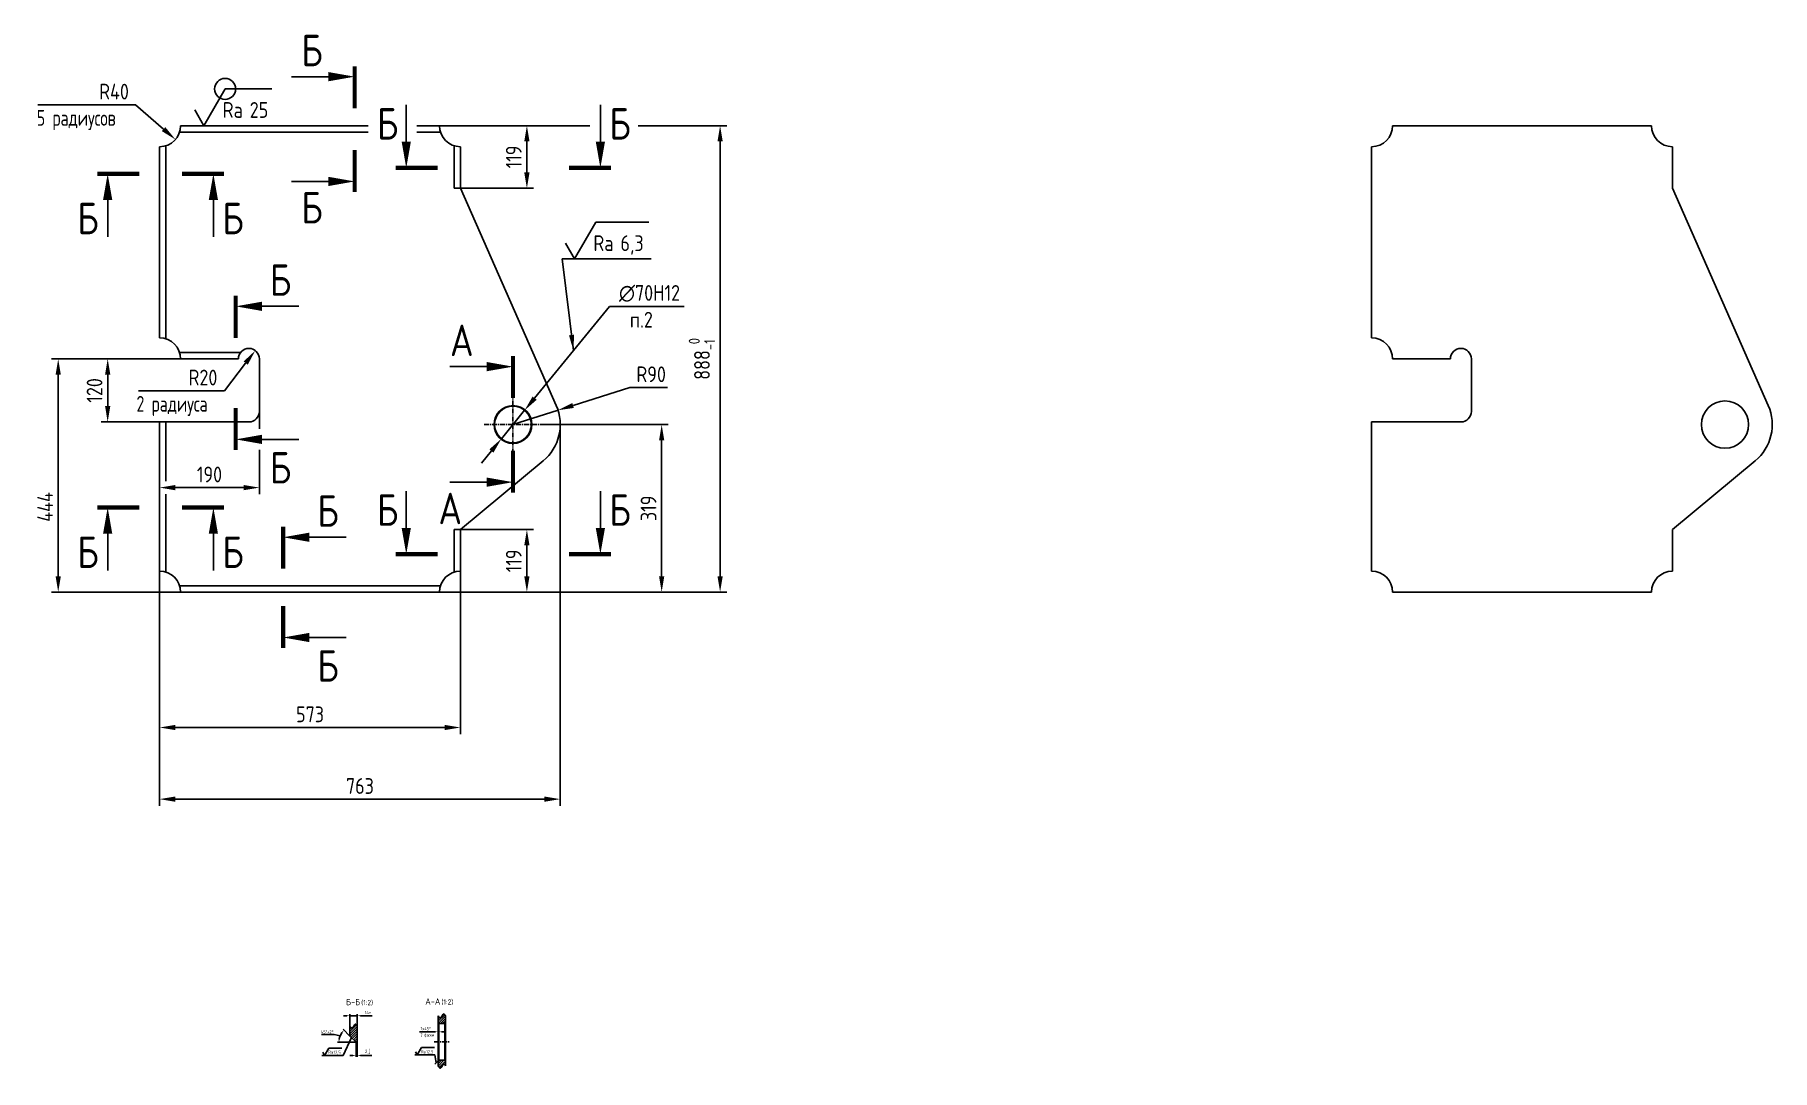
# Model space of a CAD drawing. Header units: millimetres. Extents: x 4953 to 8263, y 662 to 2633.
import ezdxf
from ezdxf.enums import TextEntityAlignment as Align

# ---------------------------------------------------------------- set-up
doc = ezdxf.new("R2010")
doc.units = ezdxf.units.MM
doc.header["$LTSCALE"] = 0.3
doc.linetypes.add('CENTER', pattern=[50.8, 31.75, -6.35, 6.35, -6.35])
for name, color, linetype in [('Bord', 1, 'Continuous'), ('Cen', 5, 'CENTER'), ('Cont', 6, 'Continuous'), ('Dim', 7, 'Continuous'), ('Hatch', 2, 'Continuous'), ('Text', 3, 'Continuous'), ('Textb', 6, 'Continuous')]:
    doc.layers.add(name, color=color, linetype=linetype)
doc.styles.add('Style1', font='romans.shx', dxfattribs={"width": 0.8})
doc.dimstyles.new('Anqular-2', dxfattribs={"dimscale": 2, "dimtxt": 3, "dimasz": 3, "dimexe": 1.25, "dimexo": 0, "dimgap": 1, "dimtad": 2, "dimtoh": 1, "dimdec": 3, "dimtxsty": 'Style1', "dimcen": 2.5, "dimclrt": 3, "dimadec": 0, "dimazin": 0, "dimtfac": 1, "dimtdec": 3, "dimtmove": 1, "dimatfit": 3, "dimfxl": 1, "dimarcsym": 0})
doc.dimstyles.new('DIA10', dxfattribs={"dimscale": 10, "dimtxt": 3, "dimasz": 3, "dimexe": 0.18, "dimexo": 0.0625, "dimgap": 1, "dimtad": 1, "dimtih": 1, "dimtoh": 1, "dimdec": 0, "dimdsep": 46, "dimtxsty": 'Style1', "dimcen": 0, "dimclrt": 3, "dimadec": 0, "dimazin": 0, "dimtfac": 1, "dimtdec": 0, "dimtmove": 0, "dimatfit": 3, "dimfxl": 1, "dimtolj": 1, "dimarcsym": 0})
doc.dimstyles.new('Lin_10', dxfattribs={"dimscale": 10, "dimtxt": 3, "dimasz": 3, "dimexe": 1.25, "dimexo": 0, "dimgap": 1, "dimtad": 1, "dimdec": 1, "dimtxsty": 'Style1', "dimcen": 2.5, "dimclrt": 3, "dimadec": 0, "dimazin": 0, "dimtfac": 1, "dimtdec": 1, "dimtmove": 0, "dimatfit": 3, "dimldrblk": 'DOT', "dimfxl": 1, "dimarcsym": 0})
doc.dimstyles.new('LIN_2', dxfattribs={"dimscale": 2, "dimtxt": 3, "dimasz": 3, "dimexe": 1.5, "dimexo": 0, "dimgap": 1.48, "dimtad": 1, "dimdec": 4, "dimrnd": 1, "dimdsep": 46, "dimtxsty": 'Style1', "dimcen": 0, "dimdle": 2, "dimclrd": 256, "dimclrt": 3, "dimadec": 0, "dimazin": 0, "dimtfac": 0.666667, "dimtdec": 4, "dimtmove": 0, "dimatfit": 3, "dimfxl": 1, "dimtvp": 0.833333, "dimtolj": 1, "dimtzin": 0, "dimarcsym": 0})
doc.dimstyles.new('Rad-10', dxfattribs={"dimscale": 10, "dimtxt": 3, "dimasz": 3, "dimexe": 1.25, "dimexo": 0, "dimgap": 1, "dimtad": 1, "dimtoh": 1, "dimdec": 3, "dimtxsty": 'Style1', "dimcen": 2.5, "dimclrt": 3, "dimadec": 0, "dimazin": 0, "dimtfac": 1, "dimtdec": 3, "dimtmove": 1, "dimatfit": 1, "dimfxl": 1, "dimarcsym": 0})
pattern_1 = [(45, (31.9404, 0), (-2.245064, 2.245064), [])]

# ---------------------------------------------------------------- blocks, each defined once
blk = doc.blocks.new('*D18')
at = {"layer": 'Defpoints', "color": 0, "transparency": 16777216}
for p in [(5954.2, 1891.3), (5191.2, 1612.3), (5954.2, 1178.1)]:
    blk.add_point(p, dxfattribs=at)
at = {"layer": 'Dim', "color": 0, "lineweight": -2, "transparency": 16777216}
for p, q in [((5954.2, 1891.3), (5954.2, 1165.6)), ((5191.2, 1612.3), (5191.2, 1165.6)), ((5221.2, 1178.1), (5924.2, 1178.1))]:
    blk.add_line(p, q, dxfattribs=at)
at = {"layer": 'Dim', "color": 0, "transparency": 16777216}
for points in [[(5221.2, 1183.1), (5221.2, 1173.1), (5191.2, 1178.1)], [(5924.2, 1183.1), (5924.2, 1173.1), (5954.2, 1178.1)]]:
    blk.add_solid(points, dxfattribs=at)
at = {"layer": 'Dim', "color": 3, "transparency": 16777216, "insert": (5572.7, 1203.1), "char_height": 30, "attachment_point": 5, "style": 'Style1'}
blk.add_mtext('763', dxfattribs=at)
blk = doc.blocks.new('_Dot')
at = {"color": 0, "linetype": 'ByBlock', "lineweight": -2}
blk.add_line((-0.5, 0), (-1, 0), dxfattribs=at)
at = {"color": 0, "linetype": 'ByBlock', "const_width": 0.5}
blk.add_lwpolyline([(-0.25, 0, 1), (0.25, 0, 1)], format="xyb", close=True, dxfattribs=at)
blk = doc.blocks.new('*D19')
at = {"layer": 'Defpoints', "color": 0, "transparency": 16777216}
for p in [(6102.9, 2460.3), (6258.7, 2460.3), (5724.2, 1572.3)]:
    blk.add_point(p, dxfattribs=at)
at = {"layer": 'Dim', "color": 0, "lineweight": -2, "transparency": 16777216}
for p, q in [((6102.9, 2460.3), (6271.2, 2460.3)), ((6258.7, 1602.3), (6258.7, 2430.3)), ((5724.2, 1572.3), (6271.2, 1572.3))]:
    blk.add_line(p, q, dxfattribs=at)
at = {"layer": 'Dim', "color": 0, "transparency": 16777216}
for points in [[(6253.7, 2430.3), (6263.7, 2430.3), (6258.7, 2460.3)], [(6253.7, 1602.3), (6263.7, 1602.3), (6258.7, 1572.3)]]:
    blk.add_solid(points, dxfattribs=at)
at = {"layer": 'Dim', "color": 3, "transparency": 16777216, "insert": (6224.2, 2016.3), "char_height": 30, "attachment_point": 5, "rotation": 90, "style": 'Style1'}
blk.add_mtext('\\A1;888{\\H0.7x;\\S 0^ -1;}', dxfattribs=at)
blk = doc.blocks.new('*D20')
at = {"layer": 'Defpoints', "color": 0, "transparency": 16777216}
for p in [(4998.1, 2016.3), (5231.2, 2016.3), (5231.2, 1572.3)]:
    blk.add_point(p, dxfattribs=at)
at = {"layer": 'Dim', "color": 0, "lineweight": -2, "transparency": 16777216}
for p, q in [((5231.2, 2016.3), (4985.6, 2016.3)), ((4998.1, 1602.3), (4998.1, 1986.3)), ((5231.2, 1572.3), (4985.6, 1572.3))]:
    blk.add_line(p, q, dxfattribs=at)
at = {"layer": 'Dim', "color": 0, "transparency": 16777216}
for points in [[(4993.1, 1986.3), (5003.1, 1986.3), (4998.1, 2016.3)], [(4993.1, 1602.3), (5003.1, 1602.3), (4998.1, 1572.3)]]:
    blk.add_solid(points, dxfattribs=at)
at = {"layer": 'Dim', "color": 3, "transparency": 16777216, "insert": (4973.1, 1734.3), "char_height": 30, "attachment_point": 5, "rotation": 90, "style": 'Style1'}
blk.add_mtext('444', dxfattribs=at)
blk = doc.blocks.new('*D21')
at = {"layer": 'Defpoints', "color": 0, "transparency": 16777216}
for p in [(5092.3, 2016.3), (5231.2, 2016.3), (5191.2, 1896.3)]:
    blk.add_point(p, dxfattribs=at)
at = {"layer": 'Dim', "color": 0, "lineweight": -2, "transparency": 16777216}
for p, q in [((5231.2, 2016.3), (5079.8, 2016.3)), ((5092.3, 1926.3), (5092.3, 1986.3)), ((5191.2, 1896.3), (5079.8, 1896.3))]:
    blk.add_line(p, q, dxfattribs=at)
at = {"layer": 'Dim', "color": 0, "transparency": 16777216}
for points in [[(5087.3, 1986.3), (5097.3, 1986.3), (5092.3, 2016.3)], [(5087.3, 1926.3), (5097.3, 1926.3), (5092.3, 1896.3)]]:
    blk.add_solid(points, dxfattribs=at)
at = {"layer": 'Dim', "color": 3, "transparency": 16777216, "insert": (5067.3, 1956.3), "char_height": 30, "attachment_point": 5, "rotation": 90, "style": 'Style1'}
blk.add_mtext('120', dxfattribs=at)
blk = doc.blocks.new('*D22')
at = {"layer": 'Defpoints', "color": 0, "transparency": 16777216}
for p in [(5191.2, 1896.3), (5381.2, 1843), (5381.2, 1771.2)]:
    blk.add_point(p, dxfattribs=at)
at = {"layer": 'Dim', "color": 0, "lineweight": -2, "transparency": 16777216}
for p, q in [((5191.2, 1896.3), (5191.2, 1758.7)), ((5381.2, 1843), (5381.2, 1758.7)), ((5221.2, 1771.2), (5351.2, 1771.2))]:
    blk.add_line(p, q, dxfattribs=at)
at = {"layer": 'Dim', "color": 0, "transparency": 16777216}
for points in [[(5221.2, 1776.2), (5221.2, 1766.2), (5191.2, 1771.2)], [(5351.2, 1776.2), (5351.2, 1766.2), (5381.2, 1771.2)]]:
    blk.add_solid(points, dxfattribs=at)
at = {"layer": 'Dim', "color": 3, "transparency": 16777216, "insert": (5286.2, 1796.2), "char_height": 30, "attachment_point": 5, "style": 'Style1'}
blk.add_mtext('190', dxfattribs=at)
blk = doc.blocks.new('A$C6CF913E7')
at = {"layer": 'Text'}
blk.add_circle((0, 0), 2, dxfattribs=at)
blk = doc.blocks.new('sherISO_07')
at = {"layer": 'Text'}
blk.add_line((4.04, 7), (12.93, 7), dxfattribs=at)
blk.add_lwpolyline([(-1.73, 3), (0, 0), (4.04, 7)], dxfattribs=at)
blk.add_blockref('A$C6CF913E7', (4.04, 7))
at = {"layer": 'Text', "style": 'Style1', "width": 0.8}
blk.add_text('Ra', height=3, dxfattribs=at).set_placement((3.58, 1.5))
blk.add_attdef('25', (8.73, 1.5), '', height=3, dxfattribs=at)
blk = doc.blocks.new('*D23')
at = {"layer": 'Defpoints', "color": 0, "transparency": 16777216}
for p in [(5191.2, 2460.3), (5221.4, 2434)]:
    blk.add_point(p, dxfattribs=at)
at = {"layer": 'Dim', "color": 0, "lineweight": -2, "transparency": 16777216}
for p, q in [((5073.6, 2500.2), (5145.3, 2500.2)), ((5145.3, 2500.2), (5198.8, 2453.7))]:
    blk.add_line(p, q, dxfattribs=at)
at = {"layer": 'Dim', "color": 0, "transparency": 16777216}
blk.add_solid([(5202.1, 2457.5), (5195.5, 2449.9), (5221.4, 2434)], dxfattribs=at)
at = {"layer": 'Dim', "color": 3, "transparency": 16777216, "insert": (5104.4, 2525.2), "char_height": 30, "attachment_point": 5, "style": 'Style1'}
blk.add_mtext('R40', dxfattribs=at)
blk = doc.blocks.new('*D24')
at = {"layer": 'Defpoints', "color": 0, "transparency": 16777216}
for p in [(5373.4, 2032.1), (5361.2, 2016.3)]:
    blk.add_point(p, dxfattribs=at)
at = {"layer": 'Dim', "color": 0, "lineweight": -2, "transparency": 16777216}
for p, q in [((5314.7, 1955.8), (5355.1, 2008.3)), ((5242.9, 1955.8), (5314.7, 1955.8))]:
    blk.add_line(p, q, dxfattribs=at)
at = {"layer": 'Dim', "color": 0, "transparency": 16777216}
blk.add_solid([(5351.2, 2011.4), (5359.1, 2005.3), (5373.4, 2032.1)], dxfattribs=at)
at = {"layer": 'Dim', "color": 3, "transparency": 16777216, "insert": (5273.8, 1980.8), "char_height": 30, "attachment_point": 5, "style": 'Style1'}
blk.add_mtext('R20', dxfattribs=at)
blk = doc.blocks.new('*D25')
at = {"layer": 'Defpoints', "color": 0, "transparency": 16777216}
for p in [(5191.2, 1612.3), (5764.2, 1612.3), (5764.2, 1314.5)]:
    blk.add_point(p, dxfattribs=at)
at = {"layer": 'Dim', "color": 0, "lineweight": -2, "transparency": 16777216}
for p, q in [((5191.2, 1612.3), (5191.2, 1302)), ((5764.2, 1612.3), (5764.2, 1302)), ((5221.2, 1314.5), (5734.2, 1314.5))]:
    blk.add_line(p, q, dxfattribs=at)
at = {"layer": 'Dim', "color": 0, "transparency": 16777216}
for points in [[(5221.2, 1319.5), (5221.2, 1309.5), (5191.2, 1314.5)], [(5734.2, 1319.5), (5734.2, 1309.5), (5764.2, 1314.5)]]:
    blk.add_solid(points, dxfattribs=at)
at = {"layer": 'Dim', "color": 3, "transparency": 16777216, "insert": (5477.7, 1339.5), "char_height": 30, "attachment_point": 5, "style": 'Style1'}
blk.add_mtext('573', dxfattribs=at)
blk = doc.blocks.new('*D26')
at = {"layer": 'Defpoints', "color": 0, "transparency": 16777216}
for p in [(5919.2, 1891.3), (5724.2, 1572.3), (6147.4, 1572.3)]:
    blk.add_point(p, dxfattribs=at)
at = {"layer": 'Dim', "color": 0, "lineweight": -2, "transparency": 16777216}
for p, q in [((5919.2, 1891.3), (6159.9, 1891.3)), ((6147.4, 1861.3), (6147.4, 1602.3)), ((5724.2, 1572.3), (6159.9, 1572.3))]:
    blk.add_line(p, q, dxfattribs=at)
at = {"layer": 'Dim', "color": 0, "transparency": 16777216}
for points in [[(6142.4, 1861.3), (6152.4, 1861.3), (6147.4, 1891.3)], [(6142.4, 1602.3), (6152.4, 1602.3), (6147.4, 1572.3)]]:
    blk.add_solid(points, dxfattribs=at)
at = {"layer": 'Dim', "color": 3, "transparency": 16777216, "insert": (6122.4, 1731.8), "char_height": 30, "attachment_point": 5, "rotation": 90, "style": 'Style1'}
blk.add_mtext('319', dxfattribs=at)
blk = doc.blocks.new('*D27')
at = {"layer": 'Defpoints', "color": 0, "transparency": 16777216}
for p in [(5764.2, 1691.3), (5890.7, 1691.3), (5724.2, 1572.3)]:
    blk.add_point(p, dxfattribs=at)
at = {"layer": 'Dim', "color": 0, "lineweight": -2, "transparency": 16777216}
for p, q in [((5764.2, 1691.3), (5903.2, 1691.3)), ((5890.7, 1602.3), (5890.7, 1661.3)), ((5724.2, 1572.3), (5903.2, 1572.3))]:
    blk.add_line(p, q, dxfattribs=at)
at = {"layer": 'Dim', "color": 0, "transparency": 16777216}
for points in [[(5885.7, 1661.3), (5895.7, 1661.3), (5890.7, 1691.3)], [(5885.7, 1602.3), (5895.7, 1602.3), (5890.7, 1572.3)]]:
    blk.add_solid(points, dxfattribs=at)
at = {"layer": 'Dim', "color": 3, "transparency": 16777216, "insert": (5865.7, 1631.8), "char_height": 30, "attachment_point": 5, "rotation": 90, "style": 'Style1'}
blk.add_mtext('119', dxfattribs=at)
blk = doc.blocks.new('*D28')
at = {"layer": 'Defpoints', "color": 0, "transparency": 16777216}
for p in [(5724.2, 2460.3), (5890.7, 2460.3), (5764.2, 2341.3)]:
    blk.add_point(p, dxfattribs=at)
at = {"layer": 'Dim', "color": 0, "lineweight": -2, "transparency": 16777216}
for p, q in [((5724.2, 2460.3), (5903.2, 2460.3)), ((5890.7, 2371.3), (5890.7, 2430.3)), ((5764.2, 2341.3), (5903.2, 2341.3))]:
    blk.add_line(p, q, dxfattribs=at)
at = {"layer": 'Dim', "color": 0, "transparency": 16777216}
for points in [[(5885.7, 2430.3), (5895.7, 2430.3), (5890.7, 2460.3)], [(5885.7, 2371.3), (5895.7, 2371.3), (5890.7, 2341.3)]]:
    blk.add_solid(points, dxfattribs=at)
at = {"layer": 'Dim', "color": 3, "transparency": 16777216, "insert": (5865.7, 2400.8), "char_height": 30, "attachment_point": 5, "rotation": 90, "style": 'Style1'}
blk.add_mtext('119', dxfattribs=at)
blk = doc.blocks.new('razrez06')
at = {"layer": 'Text', "const_width": 0.8}
blk.add_lwpolyline([(2, 0), (-6, 0)], dxfattribs=at)
at = {"layer": 'Text'}
blk.add_lwpolyline([(0, 0, 0, 1.76, 0), (0, -5, 1.76, 1.76, 0)], format="xyseb", dxfattribs=at)
blk.add_lwpolyline([(0, -12), (0, -5)], dxfattribs=at)
at = {"layer": 'Textb', "style": 'Style1', "width": 0.8}
blk.add_attdef('А', (1.7, -11.5), '', height=6, dxfattribs=at)
blk = doc.blocks.new('RAZREZ05')
at = {"layer": 'Text', "const_width": 0.8}
blk.add_lwpolyline([(-2, 0), (6, 0)], dxfattribs=at)
at = {"layer": 'Text'}
blk.add_lwpolyline([(0, 0, 0, 1.76, 0), (0, -5, 1.76, 1.76, 0)], format="xyseb", dxfattribs=at)
blk.add_lwpolyline([(0, -12), (0, -5)], dxfattribs=at)
at = {"layer": 'Textb', "style": 'Style1', "width": 0.8}
blk.add_attdef('А', text='', height=6, dxfattribs=at).set_placement((-1.7, -11.5, 39), align=Align.RIGHT)
blk = doc.blocks.new('razrez01')
at = {"layer": 'Text'}
blk.add_lwpolyline([(-12, 0), (-5, 0)], dxfattribs=at)
blk.add_lwpolyline([(0, 0, 0, 1.76, 0), (-5, 0, 1.76, 1.76, 0)], format="xyseb", dxfattribs=at)
at = {"layer": 'Text', "const_width": 0.8}
blk.add_lwpolyline([(0, 2), (0, -6)], dxfattribs=at)
at = {"layer": 'Textb', "style": 'Style1', "width": 0.8}
blk.add_attdef('A', (-10.16, 2), '', height=6, dxfattribs=at)
blk = doc.blocks.new('razrez02')
at = {"layer": 'Text', "const_width": 0.8}
blk.add_lwpolyline([(0, 6), (0, -2)], dxfattribs=at)
at = {"layer": 'Text'}
blk.add_lwpolyline([(-12, 0), (-5, 0)], dxfattribs=at)
blk.add_lwpolyline([(0, 0, 0, 1.76, 0), (-5, 0, 1.76, 1.76, 0)], format="xyseb", dxfattribs=at)
at = {"layer": 'Textb', "style": 'Style1', "width": 0.8}
blk.add_attdef('А', (-10.16, -8), '', height=6, dxfattribs=at)
blk = doc.blocks.new('razrez07')
at = {"layer": 'Text'}
blk.add_lwpolyline([(0, 12), (0, 5)], dxfattribs=at)
blk.add_lwpolyline([(0, 0, 0, 1.76, 0), (0, 5, 1.76, 1.76, 0)], format="xyseb", dxfattribs=at)
at = {"layer": 'Text', "const_width": 0.8}
blk.add_lwpolyline([(-2, 0), (6, 0)], dxfattribs=at)
at = {"layer": 'Textb', "style": 'Style1', "width": 0.8}
blk.add_attdef('А', (-5.59, 5.4), '', height=6, dxfattribs=at)
blk = doc.blocks.new('razrez08')
at = {"layer": 'Text'}
blk.add_lwpolyline([(0, 12), (0, 5)], dxfattribs=at)
blk.add_lwpolyline([(0, 0, 0, 1.76, 0), (0, 5, 1.76, 1.76, 0)], format="xyseb", dxfattribs=at)
at = {"layer": 'Text', "const_width": 0.8}
blk.add_lwpolyline([(2, 0), (-6, 0)], dxfattribs=at)
at = {"layer": 'Textb', "style": 'Style1', "width": 0.8}
blk.add_attdef('А', (1.7, 5.4), '', height=6, dxfattribs=at)
blk = doc.blocks.new('razrez03')
at = {"layer": 'Text'}
blk.add_lwpolyline([(0, 0, 0, 1.76, 0), (5, 0, 1.76, 1.76, 0)], format="xyseb", dxfattribs=at)
at = {"layer": 'Text', "const_width": 0.8}
blk.add_lwpolyline([(0, 2), (0, -6)], dxfattribs=at)
at = {"layer": 'Text'}
blk.add_lwpolyline([(12, 0), (5, 0)], dxfattribs=at)
at = {"layer": 'Textb', "style": 'Style1', "width": 0.8}
blk.add_attdef('A', (6.5, 2), '', height=6, dxfattribs=at)
blk = doc.blocks.new('razrez04')
at = {"layer": 'Text', "const_width": 0.8}
blk.add_lwpolyline([(0, 6), (0, -2)], dxfattribs=at)
at = {"layer": 'Text'}
blk.add_lwpolyline([(0, 0, 0, 1.76, 0), (5, 0, 1.76, 1.76, 0)], format="xyseb", dxfattribs=at)
blk.add_lwpolyline([(12, 0), (5, 0)], dxfattribs=at)
at = {"layer": 'Textb', "style": 'Style1', "width": 0.8}
blk.add_attdef('A', (6.5, -8.4), '', height=6, dxfattribs=at)
blk = doc.blocks.new('ZNAK02')
at = {"layer": 'Textb', "style": 'Style1', "width": 0.8}
blk.add_attdef('А-А', text='', height=6, dxfattribs=at).set_placement((13.9, -0.1), align=Align.RIGHT)
blk.add_attdef('SC(1)', (14.9, -0.1), '', height=5, dxfattribs=at)
blk = doc.blocks.new('*D34')
at = {"layer": 'Defpoints', "color": 0, "transparency": 16777216}
for p in [(5553.5, 765.7), (5553.5, 746.1), (5567.5, 746.1)]:
    blk.add_point(p, dxfattribs=at)
at = {"layer": 'Dim', "lineweight": -2, "transparency": 16777216}
for p, q in [((5547.5, 765.7), (5541.5, 765.7)), ((5553.5, 765.7), (5567.5, 765.7)), ((5573.5, 765.7), (5596.2, 765.7))]:
    blk.add_line(p, q, dxfattribs=at)
at = {"layer": 'Dim', "color": 0, "lineweight": -2, "transparency": 16777216}
for p, q in [((5553.5, 746.1), (5553.5, 768.7)), ((5567.5, 746.1), (5567.5, 768.7))]:
    blk.add_line(p, q, dxfattribs=at)
at = {"layer": 'Dim', "transparency": 16777216}
for points in [[(5547.5, 766.7), (5547.5, 764.7), (5553.5, 765.7)], [(5573.5, 766.7), (5573.5, 764.7), (5567.5, 765.7)]]:
    blk.add_solid(points, dxfattribs=at)
at = {"layer": 'Dim', "color": 3, "transparency": 16777216, "insert": (5587.9, 771.7), "char_height": 6, "attachment_point": 5, "style": 'Style1'}
blk.add_mtext('\\A1;14*', dxfattribs=at)
blk = doc.blocks.new('*D35')
at = {"layer": 'Defpoints', "color": 0, "transparency": 16777216}
for p in [(5565.5, 715.1), (5567.5, 715.1), (5567.5, 690.2)]:
    blk.add_point(p, dxfattribs=at)
at = {"layer": 'Dim', "color": 0, "lineweight": -2, "transparency": 16777216}
for p, q in [((5565.5, 715.1), (5565.5, 687.2)), ((5567.5, 715.1), (5567.5, 687.2))]:
    blk.add_line(p, q, dxfattribs=at)
at = {"layer": 'Dim', "lineweight": -2, "transparency": 16777216}
for p, q in [((5559.5, 690.2), (5553.5, 690.2)), ((5565.5, 690.2), (5567.5, 690.2)), ((5573.5, 690.2), (5595.6, 690.2))]:
    blk.add_line(p, q, dxfattribs=at)
at = {"layer": 'Dim', "transparency": 16777216}
for points in [[(5559.5, 691.2), (5559.5, 689.2), (5565.5, 690.2)], [(5573.5, 691.2), (5573.5, 689.2), (5567.5, 690.2)]]:
    blk.add_solid(points, dxfattribs=at)
at = {"layer": 'Dim', "color": 3, "transparency": 16777216, "insert": (5587.5, 698), "char_height": 6, "attachment_point": 5, "style": 'Style1'}
blk.add_mtext('\\A1;\\A1;2{\\H0.7x;\\S+1^ -2;}', dxfattribs=at)
blk = doc.blocks.new('*D36')
at = {"layer": 'Defpoints', "color": 0, "transparency": 16777216}
for p in [(5537.1, 731.5), (5553.5, 727.1), (5565.5, 715.1), (5565.5, 715.1), (5567.5, 715.1)]:
    blk.add_point(p, dxfattribs=at)
at = {"layer": 'Dim', "color": 0, "lineweight": -2, "transparency": 16777216}
for p, q in [((5523.5, 730), (5499.3, 730)), ((5535.2, 727.7), (5523.5, 730)), ((5553.5, 727.1), (5540.6, 740.1)), ((5565.5, 715.1), (5530.2, 715.1))]:
    blk.add_line(p, q, dxfattribs=at)
blk.add_arc((5565.5, 715.1), 32.8, 145.5008, 169.4992, dxfattribs=at)
at = {"layer": 'Dim', "color": 0, "transparency": 16777216}
for points in [[(5537.7, 734.3), (5539.3, 733.1), (5542.3, 738.3)], [(5534.3, 721), (5532.3, 721.2), (5532.7, 715.1)]]:
    blk.add_solid(points, dxfattribs=at)
at = {"layer": 'Dim', "color": 3, "transparency": 16777216, "insert": (5510.4, 735), "char_height": 6, "attachment_point": 5, "style": 'Style1'}
blk.add_mtext('\\A1;45°+2%%d', dxfattribs=at)
blk = doc.blocks.new('sherISO_01')
at = {"layer": 'Text'}
blk.add_line((4, 7), (16.4, 7), dxfattribs=at)
blk.add_lwpolyline([(-1.7, 3), (0, 0), (4, 7)], dxfattribs=at)
at = {"layer": 'Text', "style": 'Style1', "width": 0.8}
blk.add_text('Ra', height=3, dxfattribs=at).set_placement((3.6, 1.5))
blk.add_attdef('12,5', (8.7, 1.5), '', height=3, dxfattribs=at)
blk = doc.blocks.new('*D37')
at = {"layer": 'Defpoints', "color": 0, "transparency": 16777216}
for p in [(5864.2, 1891.3), (5950, 1918.6)]:
    blk.add_point(p, dxfattribs=at)
at = {"layer": 'Dim', "color": 0, "lineweight": -2, "transparency": 16777216}
for p, q in [((6086.6, 1962), (5978.6, 1927.6)), ((6158.3, 1962), (6086.6, 1962)), ((5864.2, 1891.3), (5950, 1918.6))]:
    blk.add_line(p, q, dxfattribs=at)
at = {"layer": 'Dim', "color": 0, "transparency": 16777216}
blk.add_solid([(5977.1, 1932.4), (5980.1, 1922.9), (5950, 1918.6)], dxfattribs=at)
at = {"layer": 'Dim', "color": 3, "transparency": 16777216, "insert": (6127.4, 1987), "char_height": 30, "attachment_point": 5, "style": 'Style1'}
blk.add_mtext('\\A1;R90', dxfattribs=at)
blk = doc.blocks.new('*D40')
at = {"layer": 'Defpoints', "color": 0, "transparency": 16777216}
for p in [(5886.4, 1918.4), (5842.1, 1864.2)]:
    blk.add_point(p, dxfattribs=at)
at = {"layer": 'Dim', "color": 0, "linetype": 'ByBlock', "lineweight": -2, "transparency": 16777216}
for p, q in [((6048, 2115.9), (5905.4, 1941.6)), ((6190, 2115.9), (6048, 2115.9)), ((5842.1, 1864.2), (5886.4, 1918.4)), ((5823.1, 1841), (5804.1, 1817.7))]:
    blk.add_line(p, q, dxfattribs=at)
at = {"layer": 'Dim', "color": 0, "transparency": 16777216}
for points in [[(5901.5, 1944.7), (5909.3, 1938.4), (5886.4, 1918.4)], [(5819.2, 1844.1), (5827, 1837.8), (5842.1, 1864.2)]]:
    blk.add_solid(points, dxfattribs=at)
at = {"layer": 'Dim', "color": 3, "transparency": 16777216, "insert": (6124.3, 2140.9), "char_height": 30, "attachment_point": 5, "style": 'Style1'}
blk.add_mtext('\\A1;∅70H12', dxfattribs=at)
blk = doc.blocks.new('sherISO_03')
at = {"layer": 'Text'}
blk.add_line((4.04, 7), (14.12, 7), dxfattribs=at)
blk.add_lwpolyline([(-1.73, 3), (0, 0), (4.04, 7)], dxfattribs=at)
at = {"layer": 'Text', "style": 'Style1', "width": 0.8}
blk.add_text('Ra', height=3, dxfattribs=at).set_placement((3.58, 1.5))
blk.add_attdef('6,3', (8.73, 1.5), '', height=3, dxfattribs=at)
blk = doc.blocks.new('*D41')
at = {"layer": 'Defpoints', "color": 0, "transparency": 16777216}
for p in [(5721.7, 729.7), (5722.7, 735.1), (5722.7, 730.1)]:
    blk.add_point(p, dxfattribs=at)
at = {"layer": 'Dim', "lineweight": -2, "transparency": 16777216}
for p, q in [((5715.7, 735.1), (5686.4, 735.1)), ((5722.7, 735.1), (5721.7, 735.1)), ((5728.7, 735.1), (5734.7, 735.1))]:
    blk.add_line(p, q, dxfattribs=at)
at = {"layer": 'Dim', "color": 0, "lineweight": -2, "transparency": 16777216}
for p, q in [((5721.7, 729.7), (5721.7, 738.1)), ((5722.7, 730.1), (5722.7, 738.1))]:
    blk.add_line(p, q, dxfattribs=at)
at = {"layer": 'Dim', "transparency": 16777216}
for points in [[(5715.7, 736.1), (5715.7, 734.1), (5721.7, 735.1)], [(5728.7, 736.1), (5728.7, 734.1), (5722.7, 735.1)]]:
    blk.add_solid(points, dxfattribs=at)
at = {"layer": 'Dim', "color": 3, "transparency": 16777216, "insert": (5698.1, 741.1), "char_height": 6, "attachment_point": 5, "style": 'Style1'}
blk.add_mtext('\\A1;1x45%%d', dxfattribs=at)

msp = doc.modelspace()

# ---------------------------------------------------------------- hatches: boundary and pattern name
at = {"layer": 'Hatch'}
h = msp.add_hatch(dxfattribs=at)
h.set_pattern_fill('ANSI31', color=256)
h.set_pattern_definition(pattern_1)
edge = h.paths.add_edge_path()
edge.add_spline(control_points=[(5735.73891, 765.549), (5734.49257, 767.38375), (5730.82478, 772.78312), (5727.19595, 757.30929), (5723.24013, 763.28228), (5721.73891, 765.549)], knot_values=[0, 0, 0, 0, 5.1067065881, 15.0282067632, 21.0961211892, 21.0961211892, 21.0961211892, 21.0961211892], degree=3, periodic=0)
edge.add_line((5721.73891, 765.549), (5721.73891, 751.8723))
edge.add_line((5721.73891, 751.8723), (5722.73891, 750.8723))
edge.add_line((5722.73891, 750.8723), (5734.73891, 750.8723))
edge.add_line((5734.73891, 750.8723), (5735.73891, 751.8723))
edge.add_line((5735.73891, 751.8723), (5735.73891, 765.549))
h = msp.add_hatch(dxfattribs=at)
h.set_pattern_fill('ANSI31', color=256)
edge = h.paths.add_edge_path()
edge.add_spline(control_points=[(5567.51864, 746.13275), (5566.27229, 747.9675), (5562.6045, 753.36687), (5558.97568, 737.89304), (5555.01986, 743.86603), (5553.51864, 746.13275)], knot_values=[0, 0, 0, 0, 5.1067065881, 15.0282067632, 21.0961211892, 21.0961211892, 21.0961211892, 21.0961211892], degree=3, periodic=0)
edge.add_line((5553.51864, 746.13275), (5553.51864, 727.12445))
edge.add_line((5553.51864, 727.12445), (5565.51864, 715.12445))
edge.add_line((5565.51864, 715.12445), (5567.51864, 715.12445))
edge.add_line((5567.51864, 715.12445), (5567.51864, 746.13275))
h = msp.add_hatch(dxfattribs=at)
h.set_pattern_fill('ANSI31', color=256)
h.set_pattern_definition(pattern_1)
edge = h.paths.add_edge_path()
edge.add_spline(control_points=[(5721.73891, 670.17824), (5723.24013, 667.91152), (5727.19595, 661.93853), (5730.82478, 677.41236), (5734.49257, 672.01299), (5735.73891, 670.17824)], knot_values=[0, 0, 0, 0, 6.067914426, 15.9894146011, 21.0961211892, 21.0961211892, 21.0961211892, 21.0961211892], degree=3, periodic=0)
edge.add_line((5735.73891, 670.17824), (5735.73891, 679.8723))
edge.add_line((5735.73891, 679.8723), (5734.73891, 680.8723))
edge.add_line((5734.73891, 680.8723), (5722.73891, 680.8723))
edge.add_line((5722.73891, 680.8723), (5721.73891, 679.8723))
edge.add_line((5721.73891, 679.8723), (5721.73891, 670.17824))

# ---------------------------------------------------------------- linework, layer by layer
at = {"layer": 'Bord'}
for points in [[(5721.73891, 765.549), (5723.24013, 763.28228), (5727.19595, 757.30929), (5730.82478, 772.78312), (5734.49257, 767.38375), (5735.73891, 765.549)], [(5553.51864, 746.13275), (5555.01986, 743.86603), (5558.97568, 737.89304), (5562.6045, 753.36687), (5566.27229, 747.9675), (5567.51864, 746.13275)], [(5721.73891, 670.17824), (5723.24013, 667.91152), (5727.19595, 661.93853), (5730.82478, 677.41236), (5734.49257, 672.01299), (5735.73891, 670.17824)]]:
    msp.add_open_spline(points, degree=3, knots=[0, 0, 0, 0, 6.067914426, 15.9894146011, 21.0961211892, 21.0961211892, 21.0961211892, 21.0961211892], dxfattribs=at)
at = {"layer": 'Cen'}
for p, q in [((5864.24536, 1836.26533), (5864.24536, 1946.26533)), ((5809.24536, 1891.26533), (5919.24536, 1891.26533)), ((5714.10732, 715.8723), (5743.3705, 715.8723))]:
    msp.add_line(p, q, dxfattribs=at)
at = {"layer": 'Cont'}
for p, q in [((5231.24536, 2460.26533), (5588.72768, 2460.26533)), ((5680.94042, 2460.26533), (5724.24536, 2460.26533)), ((7539.57828, 2460.26533), (8032.57828, 2460.26533)), ((5191.24536, 2056.26533), (5191.24536, 2420.26533)), ((5203.24536, 2054.4229), (5203.24536, 2422.10777)), ((5229.40293, 2448.26533), (5588.72768, 2448.26533)), ((5680.94042, 2448.26533), (5726.08779, 2448.26533)), ((5752.24536, 2422.10777), (5752.24536, 2341.26533)), ((5764.24536, 2420.26533), (5764.24536, 2341.26533)), ((7499.57828, 2056.26533), (7499.57828, 2420.26533)), ((8072.57828, 2420.26533), (8072.57828, 2341.26533)), ((5752.24536, 2341.26533), (5764.24536, 2341.26533)), ((5764.24536, 2341.26533), (5946.59971, 1927.5663)), ((8072.57828, 2341.26533), (8254.93264, 1927.5663)), ((5229.40293, 2028.26533), (5345.24536, 2028.26533)), ((5231.24536, 2016.26533), (5341.24536, 2016.26533)), ((5381.24536, 2016.26533), (5381.24536, 1916.26533)), ((7539.57828, 2016.26533), (7649.57828, 2016.26533)), ((7689.57828, 2016.26533), (7689.57828, 1916.26533)), ((5191.24536, 1612.26533), (5191.24536, 1896.26533)), ((5361.24536, 1896.26533), (5191.24536, 1896.26533)), ((5203.24536, 1783.73127), (5203.24536, 1896.26533)), ((7499.57828, 1612.26533), (7499.57828, 1896.26533)), ((7669.57828, 1896.26533), (7499.57828, 1896.26533)), ((5764.24536, 1691.26533), (5921.73552, 1822.02025)), ((8072.57828, 1691.26533), (8230.06844, 1822.02025)), ((5203.24536, 1610.4229), (5203.24536, 1758.73127)), ((5752.24536, 1691.26533), (5752.24536, 1610.4229)), ((5752.24536, 1691.26533), (5764.24536, 1691.26533)), ((5764.24536, 1691.26533), (5764.24536, 1612.26533)), ((8072.57828, 1691.26533), (8072.57828, 1612.26533)), ((5229.40293, 1584.26533), (5726.08779, 1584.26533)), ((5231.24536, 1572.26533), (5724.24536, 1572.26533)), ((7539.57828, 1572.26533), (8032.57828, 1572.26533)), ((5721.73891, 765.549), (5721.73891, 670.17824)), ((5735.73891, 765.549), (5735.73891, 670.17824)), ((5553.51864, 746.13275), (5553.51864, 727.12445)), ((5567.51864, 746.13275), (5567.51864, 715.12445)), ((5722.73891, 750.8723), (5721.73891, 751.8723)), ((5722.73891, 750.8723), (5734.73891, 750.8723)), ((5722.73891, 750.8723), (5722.73891, 680.8723)), ((5734.73891, 750.8723), (5735.73891, 751.8723)), ((5734.73891, 750.8723), (5734.73891, 680.8723)), ((5565.51864, 715.12445), (5553.51864, 727.12445)), ((5567.51864, 715.12445), (5565.51864, 715.12445)), ((5722.73891, 680.8723), (5721.73891, 679.8723)), ((5722.73891, 680.8723), (5734.73891, 680.8723)), ((5734.73891, 680.8723), (5735.73891, 679.8723))]:
    msp.add_line(p, q, dxfattribs=at)
for centre, radius in [((5864.24536, 1891.26533), 36), ((5864.24536, 1891.26533), 35), ((8172.57828, 1891.26533), 45)]:
    msp.add_circle(centre, radius, dxfattribs=at)
for centre, radius, start, end in [((5191.24536, 2460.26533), 40, 270, 0), ((5764.24536, 2460.26533), 40, 180, 270), ((7499.57828, 2460.26533), 40, 270, 0), ((8072.57828, 2460.26533), 40, 180, 270), ((5191.24536, 2016.26533), 40, 0, 90), ((7499.57828, 2016.26533), 40, 0, 90), ((5864.24536, 1891.26533), 90, 309.70087591, 23.78740058), ((8172.57828, 1891.26533), 90, 309.70087591, 23.78740058), ((5361.24536, 1916.26533), 20, 270, 0), ((7669.57828, 1916.26533), 20, 270, 0), ((5191.24536, 1572.26533), 40, 0, 90), ((5764.24536, 1572.26533), 40, 90, 180), ((7499.57828, 1572.26533), 40, 0, 90), ((8072.57828, 1572.26533), 40, 90, 180)]:
    msp.add_arc(centre, radius, start, end, dxfattribs=at)
at = {"layer": 'Cont', "lineweight": -3}
for centre in [(5361.24536, 2016.26533), (7669.57828, 2016.26533)]:
    msp.add_arc(centre, 20, 0, 180, dxfattribs=at)
at = {"layer": 'Dim'}
for p, q in [((4959.02859, 2500.16865), (5073.582, 2500.16865)), ((5724.24536, 2460.26533), (6010.71482, 2460.26533)), ((5957.94623, 2206.63122), (6127.44997, 2206.63122)), ((5151.19169, 1955.7688), (5242.94066, 1955.7688)), ((5381.24536, 1916.26533), (5381.24536, 1883.09588)), ((5540.77224, 690.18618), (5500.18293, 690.18618)), ((5677.57517, 691.07889), (5715.30266, 691.07889)), ((5721.73891, 679.8723), (5715.08084, 673.21423))]:
    msp.add_line(p, q, dxfattribs=at)

# ---------------------------------------------------------------- block references
for name, p, xscale, yscale, zscale, values in [('razrez01', (5562.60492, 2553.63685), 10, 10, 10, {'A': 'Б'}), ('sherISO_07', (5275.55913, 2460.26533), 9.999999999999998, 9.999999999999998, 9.999999999999998, {'25': '25'}), ('razrez07', (5660.97434, 2379.98429), 10, 10, 10, {'А': 'Б'}), ('razrez08', (6030.6809, 2379.98429), 10, 10, 10, {'А': 'Б'}), ('razrez02', (5562.60492, 2354.18339), 10, 10, 10, {'А': 'Б'}), ('RAZREZ05', (5092.27504, 2368.73394), 10, 10, 10, {'А': 'Б'}), ('razrez06', (5293.60492, 2368.73394), 10, 10, 10, {'А': 'Б'}), ('sherISO_03', (5981.60191, 2206.63122), 10, 10, 10, {'6,3': '6,3'}), ('razrez03', (5336.14914, 2116.38925), 10, 10, 10, {'A': 'Б'}), ('razrez04', (5336.14914, 1863.06196), 10, 10, 10, {'A': 'Б'}), ('razrez03', (5426.55497, 1676.68348), 10, 10, 10, {'A': 'Б'}), ('razrez07', (5660.97434, 1644.55308), 10, 10, 10, {'А': 'Б'}), ('razrez08', (6030.6809, 1644.55308), 10, 10, 10, {'А': 'Б'}), ('RAZREZ05', (5092.27504, 1733.3199), 10, 10, 10, {'А': 'Б'}), ('razrez06', (5293.60492, 1733.3199), 10, 10, 10, {'А': 'Б'}), ('razrez04', (5426.55497, 1485.85265), 10, 10, 10, {'A': 'Б'}), ('ZNAK02', (5545.38606, 786.00241), 2, 2, 2, {'А-А': 'Б-Б', 'SC(1)': '(1:2)'}), ('ZNAK02', (5698.09761, 787.13434), 2, 2, 2, {'А-А': 'A-A', 'SC(1)': '(1:2)'}), ('sherISO_01', (5505.29017, 690.18618), 2, 2, 2, {'12,5': '12,5'}), ('sherISO_01', (5681.72145, 691.07889), 2, 2, 2, {'12,5': '12,5'})]:
    msp.add_blockref(name, p, dxfattribs=dict(at, xscale=xscale, yscale=yscale, zscale=zscale)).add_auto_attribs(values)
ref = msp.add_blockref('razrez01', (5864.24536, 2001.56852), dxfattribs=dict(at, xscale=10, yscale=10, zscale=10))
ref.add_attrib('A', 'А', (5744.27297, 2021.56852), dxfattribs={"layer": 'Textb', "height": 60, "style": 'Style1', "width": 0.8})
ref = msp.add_blockref('razrez02', (5864.24536, 1781.62506), dxfattribs=dict(at, xscale=10, yscale=10, zscale=10))
ref.add_attrib('А', 'А', (5722.23928, 1701.62506), dxfattribs={"layer": 'Textb', "height": 60, "style": 'Style1', "width": 0.8})

# ---------------------------------------------------------------- texts
at = {"layer": 'Dim', "color": 3, "style": 'Style1'}
for s, height, width, p in [('5 радиусов', 30, 0.7, (4957.31363, 2460.16865)), ('п.2', 30, 0.8, (6086.84071, 2075.86787)), ('2 радиуса', 30, 0.7, (5147.19619, 1915.7688)), ('2 фаски', 6, 0.7, (5688.18773, 726.15289))]:
    msp.add_text(s, height=height, dxfattribs=dict(at, width=width)).set_placement(p)

# ---------------------------------------------------------------- dimensions: what is measured, and where the dimension line sits
at = {"layer": 'Dim'}
for center, mpoint, dimstyle, picture, middle in [((5191.24536, 2460.26533), (5221.44663, 2434.0378), 'Rad-10', '*D23', (5145.29628, 2500.16865)), ((5361.24536, 2016.26533), (5373.44856, 2032.1109), 'Rad-10', '*D24', (5314.65495, 1955.7688)), ((5864.24536, 1891.26533), (5950.0089, 1918.55298), 'DIA10', '*D37', (6127.42786, 1962.00327))]:
    dim = msp.add_radius_dim(center=center, mpoint=mpoint, dimstyle=dimstyle, dxfattribs=at)
    dim.commit()
    dim.dimension.update_dxf_attribs({"geometry": picture, "text_midpoint": middle, "dimtype": 164})
dim = msp.add_linear_dim(base=(6258.72014, 2460.26533), p1=(5724.24536, 1572.26533), p2=(6102.92756, 2460.26533), angle=90, text='\\A1;<>{\\H0.7x;\\S 0^ -1;}', dimstyle='Lin_10', dxfattribs=at)
dim.commit()
dim.dimension.update_dxf_attribs({"geometry": '*D19', "text_midpoint": (6224.22014, 2016.26533)})
for base, p1, p2, picture, middle in [((5890.65064, 2460.26533), (5764.24536, 2341.26533), (5724.24536, 2460.26533), '*D28', (5865.65064, 2400.76533)), ((6147.37546, 1572.26533), (5919.24536, 1891.26533), (5724.24536, 1572.26533), '*D26', (6122.37546, 1731.76533)), ((5890.65064, 1691.26533), (5724.24536, 1572.26533), (5764.24536, 1691.26533), '*D27', (5865.65064, 1631.76533))]:
    dim = msp.add_linear_dim(base=base, p1=p1, p2=p2, angle=90, dimstyle='Lin_10', dxfattribs=at)
    dim.commit()
    dim.dimension.update_dxf_attribs({"geometry": picture, "text_midpoint": middle})
dim = msp.add_diameter_dim_2p(p1=(5842.08509, 1864.17433), p2=(5886.40562, 1918.35634), text='<>H12', dimstyle='DIA10', override={"dimarcsym": 1}, dxfattribs=at)
dim.commit()
dim.dimension.update_dxf_attribs({"geometry": '*D40', "text_midpoint": (6124.25448, 2115.86787), "dimtype": 163})
for base, p1, picture, middle in [((4998.08391, 2016.26533), (5231.24536, 1572.26533), '*D20', (4998.08391, 1734.26533)), ((5092.27504, 2016.26533), (5191.24536, 1896.26533), '*D21', (5092.27504, 1956.26533))]:
    dim = msp.add_linear_dim(base=base, p1=p1, p2=(5231.24536, 2016.26533), angle=90, dimstyle='Lin_10', dxfattribs=at)
    dim.commit()
    dim.dimension.update_dxf_attribs({"geometry": picture, "text_midpoint": middle, "dimtype": 160})
for base, p1, p2, picture, middle in [((5381.24536, 1771.23127), (5191.24536, 1896.26533), (5381.24536, 1843.02804), '*D22', (5286.24536, 1796.23127)), ((5954.24536, 1178.09379), (5191.24536, 1612.26533), (5954.24536, 1891.26533), '*D18', (5572.74536, 1203.09379)), ((5764.24536, 1314.53462), (5191.24536, 1612.26533), (5764.24536, 1612.26533), '*D25', (5477.74536, 1339.53462))]:
    dim = msp.add_linear_dim(base=base, p1=p1, p2=p2, dimstyle='Lin_10', dxfattribs=at)
    dim.commit()
    dim.dimension.update_dxf_attribs({"geometry": picture, "text_midpoint": middle})
for base, p1, p2, text, picture, middle in [((5553.51864, 765.6909), (5567.51864, 746.13275), (5553.51864, 746.13275), '<>*', '*D34', (5587.85007, 765.6909)), ((5722.73891, 735.11289), (5721.73891, 729.67071), (5722.73891, 730.05578), '<>x45%%d', '*D41', (5698.0932, 735.11289))]:
    dim = msp.add_linear_dim(base=base, p1=p1, p2=p2, text=text, dimstyle='LIN_2', dxfattribs=at)
    dim.commit()
    dim.dimension.update_dxf_attribs({"geometry": picture, "text_midpoint": middle, "dimtype": 160})
dim = msp.add_angular_dim_2l(base=(5537.12689, 731.51643), line1=((5565.51864, 715.12445), (5553.51864, 727.12445)), line2=((5567.51864, 715.12445), (5565.51864, 715.12445)), text='<>+2%%d', dimstyle='Anqular-2', override={"dimtfac": 0.666667, "dimtdec": 4, "dimtolj": 1, "dimtzin": 0}, dxfattribs=at)
dim.commit()
dim.dimension.update_dxf_attribs({"geometry": '*D36', "text_midpoint": (5510.37507, 735.01141)})
dim = msp.add_linear_dim(base=(5567.51864, 690.18618), p1=(5565.51864, 715.12445), p2=(5567.51864, 715.12445), text='\\A1;<>{\\H0.7x;\\S+1^ -2;}', dimstyle='LIN_2', dxfattribs=at)
dim.commit()
dim.dimension.update_dxf_attribs({"geometry": '*D35', "text_midpoint": (5587.5415, 698.04618)})

# ---------------------------------------------------------------- leaders
for points, dimstyle in [([(5979.38186, 2032.02013), (5957.94623, 2206.63122)], 'DIA10'), ([(5556.64728, 723.99581), (5540.77224, 690.18618)], 'Anqular-2'), ([(5717.89549, 676.02888), (5715.30266, 691.07889)], 'LIN_2')]:
    msp.add_leader(points, dimstyle=dimstyle, dxfattribs=at)

doc.saveas('drawing.dxf')
